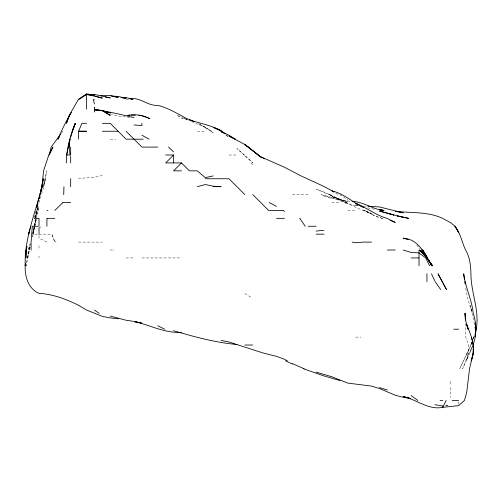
<?xml version="1.0" encoding="UTF-8"?>
<svg xmlns="http://www.w3.org/2000/svg" width="502" height="502" viewBox="0 0 502 502"><rect width="100%" height="100%" fill="white"/><g stroke="black" fill="none" stroke-linecap="round" stroke-linejoin="round"><path stroke-width="0.38" stroke-dasharray="2.51 1.88" d="M27.742 257.934L28.319 250.015L30.208 243.539M34.174 226.979L33.345 234.177L32.542 236.919M34.789 226.264L36.307 219.067L34.713 226.264L35.592 219.067L34.261 226.264M35.68 218.345L36.64 210.426L37.261 208.267L35.517 218.345L37.405 208.267M27.93 257.934L30.12 245.698M34.218 225.542L35.291 219.067M35.956 211.147L34.5 218.345L36.295 211.147M30.176 247.135L27.415 257.934L26.336 265.847L27.415 257.934L30.189 244.254L28.319 250.015M33.973 226.979L32.693 234.177L34.594 226.979L32.699 236.411L34.544 226.979L32.404 234.177M35.41 218.345L37.418 208.317M37.807 207.546L37.292 210.426L38.503 204.672M34.713 226.264L36.301 219.067M36.477 218.345L38.999 207L36.2 216.908M38.999 202.513L43.825 186.675L46.761 170.843L43.341 186.675L45.563 178.756L42.614 188.118M474.446 336.145L473.104 339.264L474.446 335.236M473.097 339.264L473.813 337.106L473.242 338.543M471.824 342.144L470.688 345.018L471.893 342.144M472.438 346.342L469.521 352.937L472.564 345.74L469.935 352.937L462.58 368.775L468.881 352.937L466.527 360.574L468.24 352.937L468.617 345.018L465.687 337.106L465.335 323.426M467.337 352.937L471.918 342.86L459.681 368.775L467.337 352.937L466.527 354.412M61.508 133.237L62.687 131.254L61.351 133.08M38.999 228.002L42.231 226.264M102.339 175.474L94.42 177.3L78.588 178.461M197.342 131.254L205.262 131.254M110.252 139.173L115.579 139.173M229.012 155.005L236.931 155.005M292.352 194.594L308.184 194.594M331.935 202.513L339.854 202.513M347.767 210.426L355.686 210.426M35.077 234.177L37.38 234.177M38.999 234.177L51.944 234.177L54.837 242.096L51.944 234.177M78.588 242.096L102.339 242.096M110.252 250.015L114.845 250.015M126.09 257.934L134.003 257.934M141.922 257.934L181.504 257.934M355.686 337.106L360.919 337.106M363.605 206.115L365.763 206.159M110.252 113.86L118.171 116.044L129.685 117.405M126.09 99.208L129.165 99.377M349.932 201.271L339.854 199.401L331.935 196.477L347.767 201.76L339.854 199.401L329.475 194.594M374.404 209.234L366.485 207.583M357.851 205.393L355.686 205.117L357.851 205.412L355.686 204.778M329.576 194.594L331.935 195.749L316.103 189.135C335.248 195.573 352.109 207.571 371.524 213.325L363.605 210.426L371.524 214.178L364.665 210.426C370.89 213.946 377.328 217.887 384.588 218.621M382.505 218.345L379.443 217.648L371.524 214.316M355.686 205.933L343.337 202.513M445.657 405.101L447.815 405.647M180.118 116.376L176.654 115.422L181.504 117.154M324.016 196.313L331.935 198.629M445.657 405.258L447.815 405.911M339.854 199.489L331.935 196.872L347.767 202.513M191.538 121.622L205.262 127.357L211.662 131.254L198.139 123.335L205.262 127.357M182.17 117.455L188.106 120.166M46.918 241.895L38.999 238.249L38.999 234.854M335.938 193.138L338.612 194.594L337.275 193.81M54.837 241.349L56.105 242.096M244.85 293.526L251.345 297.517M205.262 127.715L213.181 132.817L210.997 131.254M339.854 194.594L347.767 199.846M225.969 134.982L228.404 136.845M250.812 162.924L252.763 164.568M226.151 134.787L228.435 136.808M416.792 245.315L418.467 246.921M419.509 247.969L420.481 248.992M471.98 311.911C468.956 303.798 466.709 295.295 465.498 286.724M471.867 311.19L470.167 305.436L471.93 312.633M474.446 324.141L472.106 313.355M474.81 327.028L474.992 328.465M458.615 401.757L458.615 405.001M450.696 381.269L450.696 384.607M450.696 387.469L450.696 397.54M38.999 245.641L38.999 250.015M38.999 256.164L38.999 257.934M187.265 119.382L181.504 118.077L187.265 119.394M331.935 197.43L321.136 194.594L347.767 203.21L331.935 197.43M244.85 155.463L236.931 148.529L252.763 162.805L244.85 155.463"/><path stroke-width="0.75" d="M473.342 345.018L473.304 352.937L471.234 360.856C476.285 348.545 471.51 335.825 466.527 324.417L468.171 329.186L465.818 321.267L464.896 313.355L465.398 319.83L465.618 313.355L465.53 319.83M63.704 194.594L63.961 186.675M66.245 162.924C66.641 149.332 69.91 135.76 75.419 123.335L72.194 131.254L75.231 123.335L72.759 130.533M69.176 147.092L69.86 139.173L69.176 147.092L70.042 155.005L66.622 155.005L70.01 139.173M42.049 185.953L43.567 170.843L48.807 155.005L52.936 147.092L49.14 155.005L51.204 147.092L60.46 134.298M25.37 264.41L25.2 265.847C24.24 238.306 35.422 212.835 42.03 186.675L40.191 193.872L43.341 178.756L42.105 185.953M25.382 263.688C24.134 274.776 27.792 288.719 38.999 293.35C52.93 294.09 66.182 299.217 78.588 305.291M39.143 198.71L39.432 197.342M37.23 206.109L37.87 203.228L36.79 207.546L37.694 202.513L39.991 194.594M475.193 333.366C481.173 313.38 470.851 293.714 470.932 273.766C470.707 265.596 469.878 257.168 465.592 250.015C461.827 242.152 460.554 233.16 454.906 226.264L458.615 232.37L455.126 226.264L450.696 222.744L442.582 218.345C427.673 211.405 411.05 213.137 395.275 211.279L403.194 212.854L379.443 206.943L367.922 206.196M29.85 229.86L28.664 234.177L29.819 229.86M30.239 228.423L30.835 226.264L30.227 228.423M473.223 344.334C476.844 334.439 476.618 323.282 473.217 313.355C471.88 299.675 465.323 287.357 463.685 273.766L464.457 279.526M70.669 137.115L72.514 131.254M446.134 400.439L442.777 407.329C428.526 410.341 416.604 399.504 403.194 396.549L410.391 398.431L403.194 397.27L395.275 395.262L379.443 388.51L371.524 386.082L347.767 383.095L331.935 376.795M59.154 137.19L57.975 139.173C61.84 129.924 66.195 120.775 71.479 112.26M70.669 113.621L69.427 115.422L66.477 123.335L69.163 115.422L78.588 99.158L86.501 94.351L94.42 95.857L102.339 98.16L95.142 96.284M173.592 162.924L173.592 155.005L165.673 162.924L181.504 162.924L189.423 170.843L197.342 170.843L205.262 177.658L213.181 175.92M181.504 162.924L173.592 170.843L181.504 170.843M54.837 210.426L62.75 202.733M78.726 99.584L86.501 93.905L94.42 94.834L92.261 94.771M80.125 98.731L81.399 97.871M82.679 97.011L85.861 94.872M197.342 186.675L205.262 184.554L213.181 186.186L221.1 186.675L213.181 186.675M129.685 98.794C139.744 96.654 147.657 106.179 157.754 105.338C166.193 107.466 173.905 111.613 181.504 115.736C193.785 123.26 208.888 123.517 221.1 130.972L214.498 127.922M316.103 231.083L324.016 230.286M129.441 115.303L127.157 115.422C134.862 113.941 142.863 114.989 149.841 118.623L141.922 115.78M130.959 115.222L135.352 115.184M87.938 94.571L94.42 94.414L110.252 97.915L105.213 96.861M100.896 95.725L110.252 95.48L118.171 97.357L112.41 96.39M94.42 99.584L93.303 99.584L94.42 103.876M86.501 123.335L81.882 123.335L78.588 131.254L78.588 139.173M102.339 123.335L110.252 123.335L126.09 139.173L143.239 139.173M102.339 131.254L118.171 131.254M157.754 147.092L141.922 147.092L126.09 131.254M165.673 155.005L173.592 155.005M205.262 178.756L229.012 178.756L244.85 194.594M62.75 202.513L70.669 202.513M46.918 210.426L47.979 210.426M34.312 218.345L38.999 218.345L38.999 226.264M46.918 218.345L54.837 218.345M276.514 218.345L284.433 218.345M299.568 218.345L300.265 218.345M38.064 226.264L32.323 226.264L31.08 242.096L31.08 250.015M308.184 226.264L316.103 226.264M316.103 234.177L324.016 234.177M371.524 242.096L363.605 242.096L355.686 242.748L352.09 242.096M387.362 250.015L395.275 250.015M411.113 257.934L419.026 257.934M453.745 329.186L458.615 329.186M244.85 345.018L252.763 345.018M440.172 400.439L442.777 400.439M452.227 400.439L458.615 400.439M121.051 97.495L126.09 97.507L133.011 99.584L131.474 99.503M181.504 332.33C164.763 333.359 149.86 325.001 134.003 321.449L141.922 323.162L134.003 321.682M110.973 96.064L118.171 96.397L126.09 98.367L122.488 97.965M352.09 201.396C363.053 201.635 372.195 208.964 382.97 210.426L379.443 209.572L384.068 210.426L379.443 209.817M134.003 124.954L141.922 125.556L141.922 123.335M94.42 112.021L94.42 109.838L102.339 110.565L110.252 112.912L105.935 112.128M94.42 109.838L102.339 110.584L110.252 115.391L102.339 110.565L94.42 109.417L97.3 110.164M138.822 115.491L141.15 115.711M118.171 318.795L110.252 317.917L102.339 316.385L86.501 310.01L78.833 305.436M236.931 344.504C215.295 342.54 194.318 336.861 173.592 330.686M132.986 321.267L126.09 320.245L110.252 316.097M434.864 404.706L442.777 405.974L442.777 407.329L458.615 405.641L464.432 400.439L466.691 392.526L469.539 368.775L473.204 352.937L473.33 345.018L471.566 337.106M102.339 110.842C113.126 112.536 123.448 115.153 134.003 117.631M397.433 215.967L408.553 218.345L397.433 215.979M221.1 340.375L229.012 342L262.922 352.937L276.514 356.357L284.433 359.25L287.313 360.856M86.501 94.445L94.42 96.095M331.558 376.688L316.103 372.133M387.362 213.137L379.443 211.072L393.832 215.013M339.854 380.547L324.016 375.942L303.44 368.775M393.832 215.057L387.362 213.231L403.194 217.303M408.233 239.699L403.194 238.18C418.693 238.958 425.1 254.42 431.864 265.847L426.945 257.507L419.528 250.015L426.945 257.934L432.203 265.847L426.945 257.953L432.68 265.847L426.945 258.197M379.443 387.588L387.362 389.991M403.194 250.015L411.113 252.468L419.026 252.901L425.702 257.934L429.605 265.847M304.199 368.775L292.352 363.63M194.469 121.829L189.423 119.884L191.406 120.75M390.236 220.391L395.275 222.399L387.011 218.345C375.772 215.189 366.554 207.571 355.686 203.398L363.605 207.389C352.686 202.538 343.876 193.483 331.935 190.961L333.937 192.046M213.896 127.602L221.1 130.495L225.003 133.777M223.076 132.773L221.1 131.599L229.012 135.264L235.212 139.173L229.012 136.061L244.85 144.507L260.682 156.762L284.433 167.229L300.265 175.556L324.016 186.493L333.937 191.839M285.632 360.856L292.352 364.057M157.754 325.798L164.694 329.186M269.154 202.513L276.514 206.41M260.682 156.762L264.642 158.877M141.922 135.245L149.063 139.173M225.053 133.764L221.1 131.254L222.317 132.189M248.465 147.092L260.682 157.019L244.85 144.626L248.446 147.092M94.42 310.085L99.183 313.355M411.113 395.614L417.852 400.439M284.433 211.505L283.253 210.426L268.601 210.426L252.763 194.594M168.471 147.092L173.592 151.886M425.445 254.715L426.945 256.478L422.659 250.015L426.945 257.934L421.693 250.015L426.932 257.934L422.778 250.015L426.756 257.934M300.265 219.186L305.247 226.264M435.209 281.685L440.674 289.598M443.153 283.41L446.51 289.598L438.001 273.766L442.777 282.72M431.469 273.766L434.864 281.013M465.291 283.843L464.99 281.685L465.21 283.843M426.945 273.766L426.945 281.685M419.026 250.015L419.026 265.847M86.501 93.905L86.501 109.185M70.669 147.092L70.669 155.005M70.669 156.235L70.669 162.924M70.669 178.681L70.669 186.675M46.918 218.608L46.918 226.264M38.999 227.839L38.999 234.177M26.204 250.015L25.884 257.934L26.211 250.015L26.895 246.413L26.211 250.015M475.796 329.186L475.13 336.384L475.664 327.75L475.796 329.186M41.98 186.675L40.191 193.872L41.98 186.675M86.501 131.235L78.588 131.254L86.539 131.254M94.42 107.503L94.42 108.288L94.42 107.503M475.488 326.306L475.13 323.426L475.457 326.306"/></g></svg>
